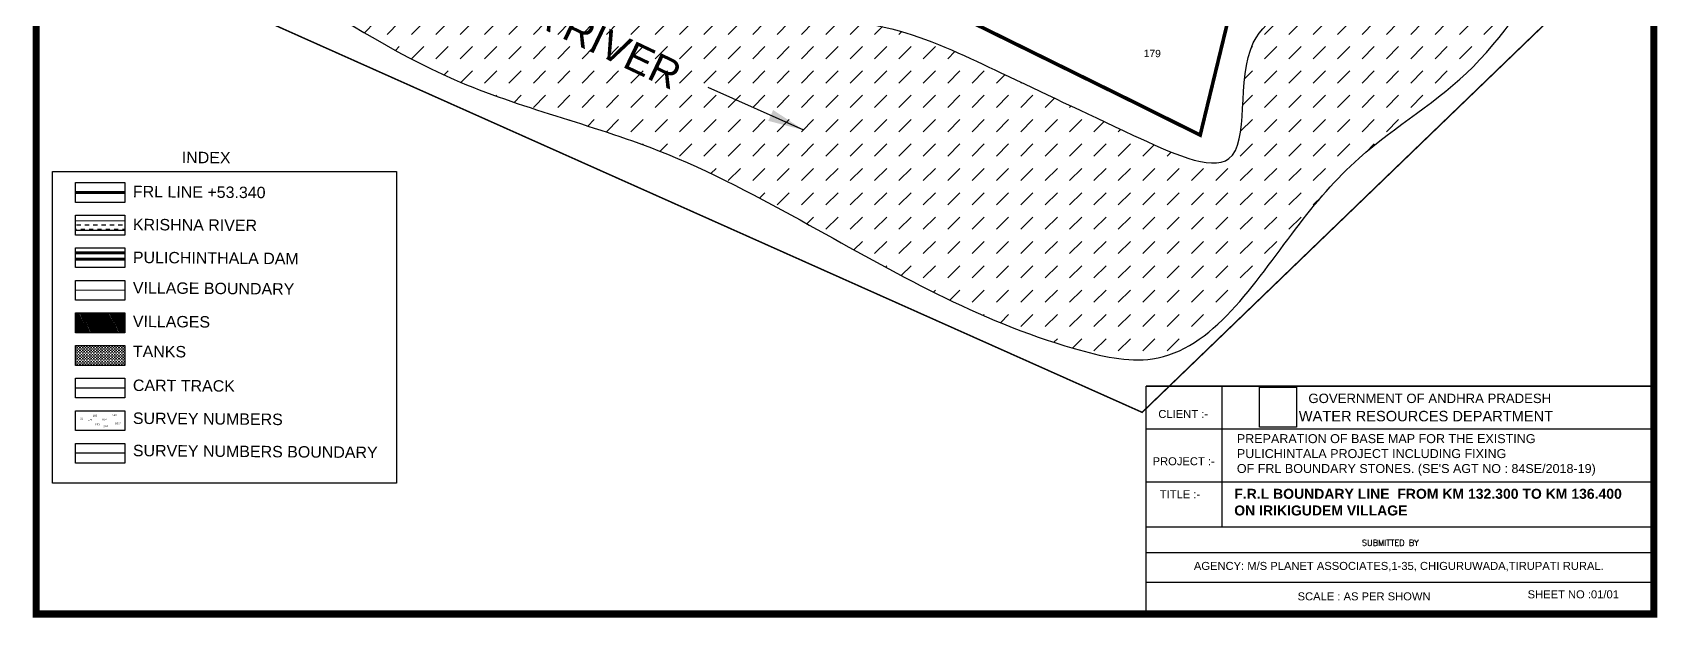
# Model space of a CAD drawing. Header units: millimetres. Extents: x 351203 to 355694, y 1841001 to 1845769.
# Drawn here: x 351203 to 355694, y 1841001 to 1842619 of the extents above; entities that cross this region are included whole.
import ezdxf

# ---------------------------------------------------------------- set-up
doc = ezdxf.new("R2010")
doc.units = ezdxf.units.MM
for name, color, linetype in [('BND', 6, 'Continuous'), ('Boundry', 5, 'Continuous'), ('FRL', 3, 'Continuous'), ('Plot NUmbers', 1, 'Continuous'), ('ROAD', 1, 'Continuous'), ('TABLE', 7, 'Continuous'), ('TEXT', 7, 'Continuous'), ('VILLAGE AREA', 1, 'Continuous')]:
    doc.layers.add(name, color=color, linetype=linetype)
doc.styles.add('I', font='romans.shx', dxfattribs={"width": 0.9, "height": 3})
doc.styles.add('LE', font='arial.ttf', dxfattribs={"height": 3})
doc.styles.get("Standard").update_dxf_attribs({"font": 'arial.ttf'})
doc.linetypes.add('FENCELINE2', pattern='A,0.25,-0.1,[132,ltypeshp.shx,S=0.1,R=0,X=-0.1,Y=0],-0.1,1', length=1.45)
doc.dimstyles.get("Standard").update_dxf_attribs({"dimtxt": 0.18, "dimasz": 0.18, "dimexe": 0.18, "dimexo": 0.0625, "dimgap": 0.09, "dimtad": 0, "dimtih": 1, "dimtoh": 1, "dimdec": 4, "dimzin": 0, "dimdsep": 46, "dimtxsty": 'Standard', "dimcen": 0.09, "dimadec": 0, "dimazin": 0, "dimtfac": 1, "dimtdec": 4, "dimtofl": 0, "dimtmove": 0, "dimatfit": 3, "dimfxl": 1, "dimtolj": 1, "dimtzin": 0, "dimarcsym": 0})
picture_1 = doc.add_image_def('image1.png', size_in_pixel=(5098, 5519))

msp = doc.modelspace()

# ---------------------------------------------------------------- hatches: boundary and pattern name
h = msp.add_hatch()
h.set_pattern_fill('DASH,_O', color=4, scale=15, angle=45)
h.set_pattern_definition([(45, (0, 0), (7e-15, 67.3519209), [47.625, -47.625])])
edge = h.paths.add_edge_path()
edge.add_spline(control_points=[(351213.3, 1843025.9), (351269.6, 1843020.1), (351684.5, 1842953.1), (352186.6, 1842491.5), (352899.5, 1842331.4), (353453.2, 1842033.2), (353873.7, 1841787.2), (354416.3, 1841665.1), (354637.7, 1842017.3), (354889.5, 1842314.3), (355218.4, 1842503.6), (355401.7, 1842836.7), (355606.3, 1842951.5), (355683.8, 1842989.9)], knot_values=[415.745312, 415.745312, 415.745312, 415.745312, 587.237636, 1699.450114, 2295.675675, 2762.25296, 3569.714941, 3788.513552, 4322.235605, 4585.526522, 4989.58339, 5421.669086, 5679.369188, 5679.369188, 5679.369188, 5679.369188], degree=3, periodic=0)
edge.add_line((355683.8, 1842989.9), (355683.8, 1843685.8))
edge.add_spline(control_points=[(355683.8, 1843685.8), (355643, 1843621.3), (355554.6, 1843495.8), (355300.9, 1843323), (355054.4, 1843057.4), (354846.9, 1842747.2), (354497.8, 1842627.9), (354601.6, 1842167.6), (354169.3, 1842371), (353918.7, 1842488.1), (353590.5, 1842647), (353240.5, 1842673.4), (352825.5, 1842694.6), (352434.4, 1843024.7), (351991.4, 1843224.1), (351655.2, 1843412.7), (351438.8, 1843586.5), (351302.1, 1843593.2), (351213.3, 1843584)], knot_values=[185.681275, 185.681275, 185.681275, 185.681275, 412.289498, 645.375471, 1094.542536, 1495.314584, 1749.411326, 2076.427036, 2347.652084, 2753.124024, 3057.659172, 3394.054091, 3809.745684, 4261.935244, 4875.478612, 5266.963598, 5425.237961, 5683.792677, 5683.792677, 5683.792677, 5683.792677], degree=3, periodic=0)
edge.add_line((351213.3, 1843584), (351213.3, 1843025.9))
h.paths.add_polyline_path([(352157.3, 1842821.6), (352979.6, 1842430.1), (353032.9, 1842542.1), (352210.6, 1842933.7)], flags=24)
h.paths.add_polyline_path([(355416.8, 1843184.2), (355298.6, 1843336.4), (355256.6, 1843303.8), (355374.9, 1843151.6)], flags=24)
h = msp.add_hatch()
h.set_pattern_fill('DASH', color=4, scale=92.403856)
h.set_pattern_definition([(0, (294819.954, 1558407.198), (11.550482, 11.550482), [11.550482, -11.550482])])
h.paths.add_polyline_path([(351321.7, 1842098.4), (351321.7, 1842072.1), (351458.5, 1842072.1), (351458.5, 1842098.4)])
h = msp.add_hatch()
h.set_pattern_fill('DASH', color=4, scale=30.801285)
h.set_pattern_definition([(0, (294819.9537, 1558407.1976), (3.850160665, 3.850160665), [3.85016067, -3.85016067])])
h.paths.add_polyline_path([(351321.7, 1841753.4), (351321.7, 1841698.5), (351458.5, 1841698.5), (351458.5, 1841753.4)])
at = {"layer": 'VILLAGE AREA', "linetype": 'ByBlock'}
h = msp.add_hatch(dxfattribs=at)
h.set_pattern_fill('ANSI31', color=256, scale=27.335179, angle=68.5464)
h.set_pattern_definition([(113.5464313, (251415.535, 1338559.9082), (-3.132394953, -1.3650235), [])])
h.paths.add_polyline_path([(351458.5, 1841788.7), (351458.5, 1841843.5), (351321.7, 1841843.5), (351321.7, 1841788.7)])

# ---------------------------------------------------------------- linework, layer by layer
at = {"const_width": 20}
msp.add_lwpolyline([(351213.3, 1845759.4), (355683.8, 1845759.4), (355683.8, 1841011.2), (351213.3, 1841011.2)], close=True, dxfattribs=at)
at = {"color": 0}
for points in [[(351259, 1842235.1), (352208.9, 1842235.1), (352208.9, 1841373), (351259, 1841373)], [(351321.7, 1842204.1), (351458.5, 1842204.1), (351458.5, 1842149.3), (351321.7, 1842149.3)], [(351321.7, 1842114), (351458.5, 1842114), (351458.5, 1842059.1), (351321.7, 1842059.1)], [(351321.7, 1842023.8), (351458.5, 1842023.8), (351458.5, 1841969), (351321.7, 1841969)], [(351321.7, 1841933.7), (351458.5, 1841933.7), (351458.5, 1841878.8), (351321.7, 1841878.8)], [(351321.7, 1841843.5), (351458.5, 1841843.5), (351458.5, 1841788.7), (351321.7, 1841788.7)], [(351321.7, 1841753.4), (351458.5, 1841753.4), (351458.5, 1841698.5), (351321.7, 1841698.5)], [(351321.7, 1841663.2), (351458.5, 1841663.2), (351458.5, 1841608.4), (351321.7, 1841608.4)], [(351321.7, 1841573.1), (351458.5, 1841573.1), (351458.5, 1841518.2), (351321.7, 1841518.2)], [(351321.7, 1841482.9), (351458.5, 1841482.9), (351458.5, 1841428.1), (351321.7, 1841428.1)]]:
    msp.add_lwpolyline(points, close=True, dxfattribs=at)
at = {"color": 4, "const_width": 3.08}
for points in [[(351458.5, 1842098.4), (351321.7, 1842098.4)], [(351458.5, 1842072.1), (351321.7, 1842072.1)]]:
    msp.add_lwpolyline(points, dxfattribs=at)
at = {"color": 0, "linetype": 'FENCELINE2', "ltscale": 80, "const_width": 8.2}
for points in [[(351458.5, 1842010.2), (351321.7, 1842010.2)], [(351458.5, 1841992.4), (351321.7, 1841992.4)]]:
    msp.add_lwpolyline(points, dxfattribs=at)
msp.add_lwpolyline([(354280.4, 1841640.9), (355683.8, 1841640.9), (355683.8, 1841011.2), (354280.4, 1841011.2)], close=True)
at = {"color": 4}
for points, knots in [([(351213.3, 1843584), (351302.1, 1843593.2), (351438.8, 1843586.5), (351655.2, 1843412.7), (351991.4, 1843224.1), (352434.4, 1843024.7), (352825.5, 1842694.6), (353240.5, 1842673.4), (353590.5, 1842647), (353918.7, 1842488.1), (354169.3, 1842371), (354601.6, 1842167.6), (354497.8, 1842627.9), (354846.9, 1842747.2), (355054.4, 1843057.4), (355300.9, 1843323), (355554.6, 1843495.8), (355643, 1843621.3), (355683.8, 1843685.8)], [185.681275, 185.681275, 185.681275, 185.681275, 444.23599, 602.510353, 993.995339, 1607.538708, 2059.728268, 2475.41986, 2811.81478, 3116.349927, 3521.821867, 3793.046916, 4120.062626, 4374.159367, 4774.931415, 5224.09848, 5457.184453, 5683.792677, 5683.792677, 5683.792677, 5683.792677]), ([(351213.3, 1843025.9), (351269.6, 1843020.1), (351684.5, 1842953.1), (352186.6, 1842491.5), (352899.5, 1842331.4), (353453.2, 1842033.2), (353873.7, 1841787.2), (354416.3, 1841665.1), (354637.7, 1842017.3), (354889.5, 1842314.3), (355218.4, 1842503.6), (355401.7, 1842836.7), (355606.3, 1842951.5), (355683.8, 1842989.9)], [415.745312, 415.745312, 415.745312, 415.745312, 587.237636, 1699.450114, 2295.675675, 2762.25296, 3569.714941, 3788.513552, 4322.235605, 4585.526522, 4989.58339, 5421.669086, 5679.369188, 5679.369188, 5679.369188, 5679.369188])]:
    msp.add_open_spline(points, degree=3, knots=knots, dxfattribs=at)
at = {"layer": 'BND', "lineweight": 30}
for points, const_width in [([(354511.7, 1842672.1), (354430.1, 1842335.4), (354247.4, 1842426.3), (353727.3, 1842682.5)], 10), ([(351458.5, 1841906.2), (351321.7, 1841906.2)], 2.73)]:
    msp.add_lwpolyline(points, dxfattribs=dict(at, const_width=const_width))
at = {"layer": 'Boundry'}
for p, q in [((354269.7, 1841568.6), (351266, 1842910.6)), ((355548.7, 1842802.8), (354269.7, 1841568.6)), ((354247.4, 1842426.3), (353727.3, 1842682.5)), ((354511.7, 1842672.1), (354430.1, 1842335.4)), ((354430.1, 1842335.4), (354247.4, 1842426.3))]:
    msp.add_line(p, q, dxfattribs=at)
at = {"layer": 'Boundry', "const_width": 4.04}
msp.add_lwpolyline([(355548.7, 1842802.8), (354269.7, 1841568.6), (351266, 1842910.6)], dxfattribs=at)
at = {"layer": 'FRL', "color": 84, "const_width": 8.2}
msp.add_lwpolyline([(351458.5, 1842176.7), (351321.7, 1842176.7)], dxfattribs=at)
at = {"layer": 'ROAD'}
msp.add_lwpolyline([(351458.5, 1841635.8), (351321.7, 1841635.8)], dxfattribs=at)
at = {"layer": 'ROAD', "color": 0}
msp.add_lwpolyline([(351458.5, 1841455.5), (351321.7, 1841455.5)], dxfattribs=at)
at = {"layer": 'TABLE'}
for p, q in [((355683.8, 1841640.9), (354280.4, 1841640.9)), ((354490.8, 1841251.4), (354490.8, 1841640.9)), ((355683.8, 1841522.4), (354280.4, 1841522.4)), ((355683.8, 1841375.4), (354280.4, 1841375.4)), ((355683.8, 1841251.4), (354280.4, 1841251.4)), ((355683.8, 1841179.8), (354280.4, 1841179.8)), ((355683.8, 1841098.3), (354280.4, 1841098.3))]:
    msp.add_line(p, q, dxfattribs=at)

# ---------------------------------------------------------------- texts
at = {"layer": 'Plot NUmbers', "color": 0}
msp.add_text('179', height=20.21, rotation=359.0149, dxfattribs=at).set_placement((354274.1, 1842551.6))
at = {"layer": 'TABLE'}
for s, height, style, p in [('GOVERNMENT OF ANDHRA PRADESH', 26.041, 'LE', (354729.1, 1841594.3)), ('CLIENT :-', 22.11, 'LE', (354314.5, 1841553)), ('WATER RESOURCES DEPARTMENT', 28.934, 'LE', (354702.6, 1841543.8)), ('PROJECT :-', 22.11, 'LE', (354298.6, 1841422.3)), ('TITLE :-', 22.11, 'LE', (354318.7, 1841331)), ('SUBMITTED BY ', 16.509, 'I', (354877, 1841199.8)), ('SHEET NO :01/01', 22.112, 'LE', (355334.9, 1841054.3)), ('SCALE : AS PER SHOWN', 22.112, 'LE', (354699.3, 1841048.7))]:
    msp.add_text(s, height=height, dxfattribs=dict(at, style=style)).set_placement(p)
at = {"layer": 'TABLE', "attachment_point": 1, "style": 'LE'}
for s, insert, char_height, width in [("PREPARATION OF BASE MAP FOR THE EXISTING\\PPULICHINTALA PROJECT INCLUDING FIXING\\POF FRL BOUNDARY STONES. (SE'S AGT NO : 84SE/2018-19)", (354531.4, 1841508.3), 24.789, 990.915), ('{\\fArial|b1|i0|c0|p34;\\C1;F.R.L BOUNDARY LINE  FROM KM 132.300 TO KM 136.400 \\PON IRIKIGUDEM VILLAGE }', (354524.2, 1841357.2), 27.653, 1158.721), ('\\pi152.04;AGENCY: M/S PLANET ASSOCIATES,1-35, CHIGURUWADA,TIRUPATI RURAL.', (354260.6, 1841155), 22.112, 1434.254)]:
    msp.add_mtext(s, dxfattribs=dict(at, insert=insert, char_height=char_height, width=width))
at = {"layer": 'TEXT', "color": 4}
msp.add_text('KRISHNA RIVER', height=80, rotation=334.5375, dxfattribs=at).set_placement((352185.4, 1842832.6))
at = {"layer": 'TEXT', "color": 0}
for s, height, p in [('INDEX', 31.58, (351615.7, 1842258.1)), ('FRL LINE +53.340', 31.577, (351480.6, 1842163.7)), ('KRISHNA RIVER', 31.577, (351480.6, 1842072.6)), ('PULICHINTHALA DAM', 31.577, (351480.6, 1841981.6)), ('VILLAGE BOUNDARY', 31.577, (351480.6, 1841897.5)), ('VILLAGES', 31.58, (351480.6, 1841804.7)), ('TANKS', 31.58, (351480.6, 1841721.7)), ('CART TRACK', 31.58, (351480.6, 1841627.8)), ('SURVEY NUMBERS', 31.577, (351480.6, 1841536.7)), ('SURVEY NUMBERS BOUNDARY', 31.577, (351480.6, 1841447.4))]:
    msp.add_text(s, height=height, rotation=359.5381, dxfattribs=at).set_placement(p)
at = {"layer": 'TEXT'}
for s, p in [('25', (351335.3, 1841548.7)), ('577', (351355.9, 1841544.3)), ('183', (351369.8, 1841556.8)), ('183', (351376.4, 1841532.4)), ('854', (351396.1, 1841546.1)), ('203', (351399.2, 1841527.6)), ('112', (351423.6, 1841558.4)), ('1004', (351431.6, 1841535.5))]:
    msp.add_text(s, height=5.35, rotation=1.2022, dxfattribs=at).set_placement(p)

# ---------------------------------------------------------------- pictures from other files: only their frames are drawn
image = msp.add_image(picture_1, insert=(354593.7, 1841527.4), size_in_units=(102.6, 111))
image.dxf.flags = 7

# ---------------------------------------------------------------- leaders
at = {"color": 4}
msp.add_leader([(353334.7, 1842349.1), (353070.1, 1842466.9)], dimstyle='Standard', override={"dimasz": 100, "dimgap": 0.09, "dimtad": 0}, dxfattribs=at)

doc.saveas('drawing.dxf')
